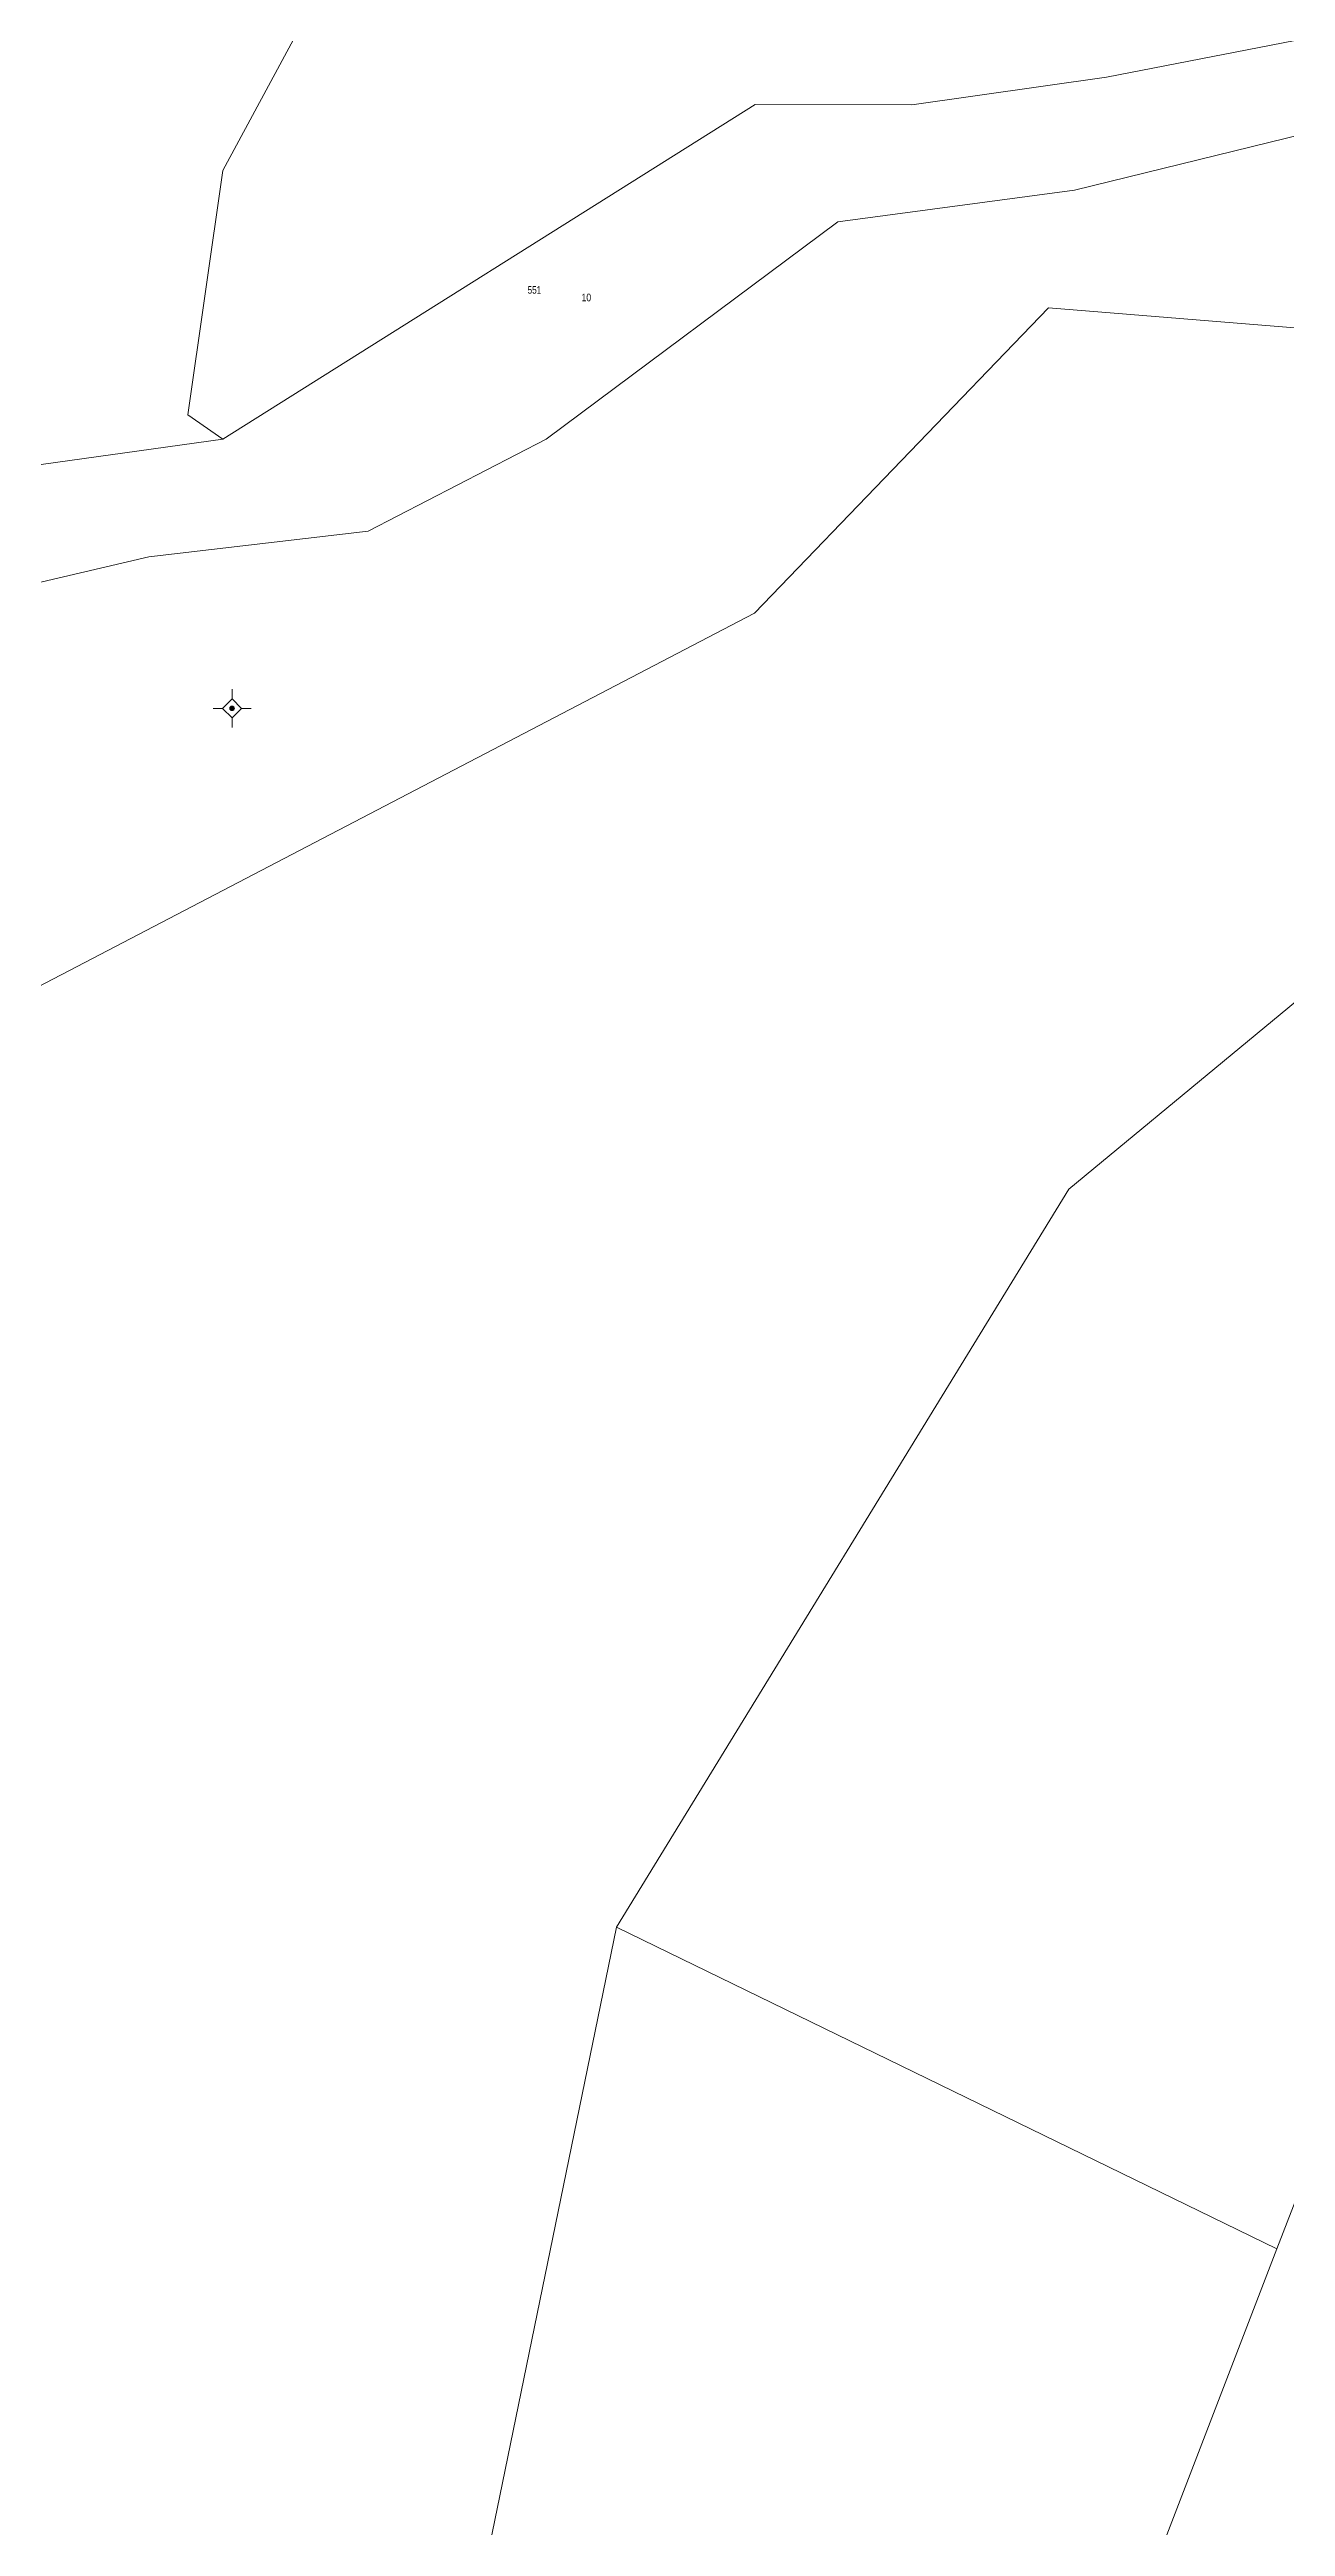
# Model space of a CAD drawing. Header units: metres. Extents: x 343613 to 365037, y 1839984 to 1846362.
# Drawn here: x 364520.7 to 364601.9, y 1840579.7 to 1840742.5 of the extents above; entities that cross this region are included whole.
import ezdxf

# ---------------------------------------------------------------- set-up
doc = ezdxf.new("R2010")
doc.units = ezdxf.units.M
doc.header["$LTSCALE"] = 0.2
for name, color, linetype, lineweight in [('10', 7, 'Continuous', 13), ('11', 7, 'Continuous', 13), ('22', 7, 'Continuous', 13)]:
    doc.layers.add(name, color=color, linetype=linetype, lineweight=lineweight)
doc.layers.add('14', color=7, linetype='Continuous')
doc.layers.add('15', color=7, linetype='Continuous')

msp = doc.modelspace()

# ---------------------------------------------------------------- hatches: boundary and pattern name
at = {"layer": '11'}
msp.add_hatch(color=256, dxfattribs=at).paths.add_polyline_path([(364532.8798, 1840699.16, 1), (364532.5797, 1840699.16, 1)])

# ---------------------------------------------------------------- linework, layer by layer
at = {"layer": '10'}
for p, q in [((364512.81, 1840714.15), (364532.12, 1840716.84)), ((364601.35, 1840597.93), (364633.02, 1840680.06)), ((364557.98, 1840619.06), (364601.35, 1840597.93)), ((364588.36, 1840564.22), (364601.35, 1840597.93))]:
    msp.add_line(p, q, dxfattribs=at)
for points in [[(364602.18, 1840842.99), (364593.05, 1840843.1), (364567.79, 1840825.27), (364547.94, 1840817.33), (364549.24, 1840765.64), (364545.19, 1840767.08), (364538.86, 1840747.03), (364532.13, 1840734.51), (364529.82, 1840718.44), (364532.12, 1840716.84), (364567.08, 1840738.84), (364577.37, 1840738.83), (364590.15, 1840740.65), (364611, 1840744.69), (364622.81, 1840745.38), (364643.44, 1840747.08), (364655.89, 1840747.45)], [(364510.81, 1840705.27), (364527.26, 1840709.11), (364541.67, 1840710.81), (364553.36, 1840716.86), (364572.51, 1840731.13), (364588.05, 1840733.21), (364611.26, 1840738.9), (364642.4, 1840740.8), (364654.76, 1840738.84), (364666.97, 1840731.98), (364694.38, 1840708.51), (364717.85, 1840690.79), (364753.98, 1840665.29), (364749.8, 1840657.51)], [(364512.37, 1840676.89), (364567.04, 1840705.41), (364586.35, 1840725.47), (364607.35, 1840723.78), (364609.44, 1840718.06), (364647.99, 1840718.9)], [(364647.99, 1840718.9), (364642.59, 1840704.9), (364632.59, 1840704.71), (364587.69, 1840667.56), (364557.98, 1840619.06)], [(364564.67, 1840502.79), (364539.02, 1840526.61), (364557.98, 1840619.06)]]:
    msp.add_lwpolyline(points, dxfattribs=at)
at = {"layer": '11'}
for p, q in [((364532.73, 1840700.41), (364532.73, 1840699.79)), ((364532.11, 1840699.16), (364531.48, 1840699.16)), ((364532.73, 1840698.53), (364532.73, 1840697.91)), ((364533.98, 1840699.16), (364533.35, 1840699.16))]:
    msp.add_line(p, q, dxfattribs=at)
msp.add_lwpolyline([(364532.73, 1840699.79), (364532.11, 1840699.16), (364532.73, 1840698.53), (364533.35, 1840699.16)], close=True, dxfattribs=at)
msp.add_circle((364532.7297, 1840699.16), 0.15, dxfattribs=at)
at = {"layer": '22'}
for points in [[(364655.89, 1840747.45), (364643.44, 1840747.08), (364622.81, 1840745.38), (364611, 1840744.69), (364590.15, 1840740.65), (364577.37, 1840738.83), (364567.08, 1840738.84), (364532.12, 1840716.84), (364529.82, 1840718.44), (364532.13, 1840734.51), (364538.86, 1840747.03)], [(364510.81, 1840705.27), (364527.26, 1840709.11), (364541.67, 1840710.81), (364553.36, 1840716.86), (364572.51, 1840731.13), (364588.05, 1840733.21), (364611.26, 1840738.9), (364642.4, 1840740.8), (364654.76, 1840738.84), (364666.97, 1840731.98), (364694.38, 1840708.51), (364717.85, 1840690.79), (364753.98, 1840665.29)], [(364512.37, 1840676.89), (364567.04, 1840705.41), (364586.35, 1840725.47), (364607.35, 1840723.78), (364609.44, 1840718.06), (364647.99, 1840718.9), (364696.19, 1840690.2), (364749.8, 1840657.51)]]:
    msp.add_lwpolyline(points, dxfattribs=at)

# ---------------------------------------------------------------- texts
at = {"layer": '14', "width": 0.85}
msp.add_text('10', height=0.5, dxfattribs=at).set_placement((364555.68, 1840725.91))
at = {"layer": '15', "width": 0.8}
msp.add_text('551', height=0.5, dxfattribs=at).set_placement((364552.14, 1840726.41))

doc.saveas('drawing.dxf')
